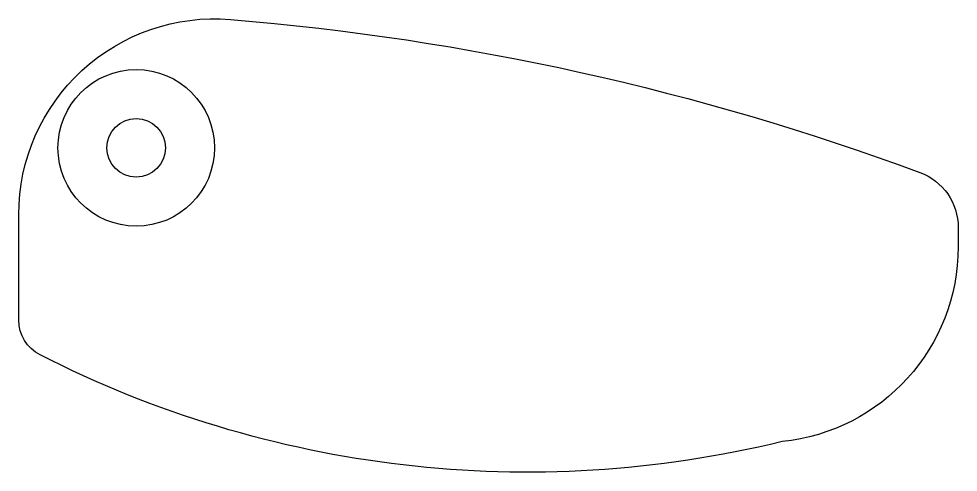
# Model space of a CAD drawing. Header units: millimetres. Extents: x -39 to 9, y -27.6 to -4.4.
import ezdxf

# ---------------------------------------------------------------- set-up
doc = ezdxf.new("R2010")
doc.units = ezdxf.units.MM
doc.layers.get('0').update_dxf_attribs({"linetype": 'CONTINUOUS'})

msp = doc.modelspace()

# ---------------------------------------------------------------- linework, layer by layer
msp.add_lwpolyline([(7.042, -12.257, -0.313698), (9, -15.07), (9, -16.05, -0.38516), (0, -26, -0.179868), (-37.91, -21.572, -0.281771), (-39, -19.791), (-39, -14.409, -0.438358), (-28.184, -4.442, -0.068399)], format="xyb", close=True)
for radius in [4, 1.5]:
    msp.add_circle((-33, -11), radius)

doc.saveas('drawing.dxf')
